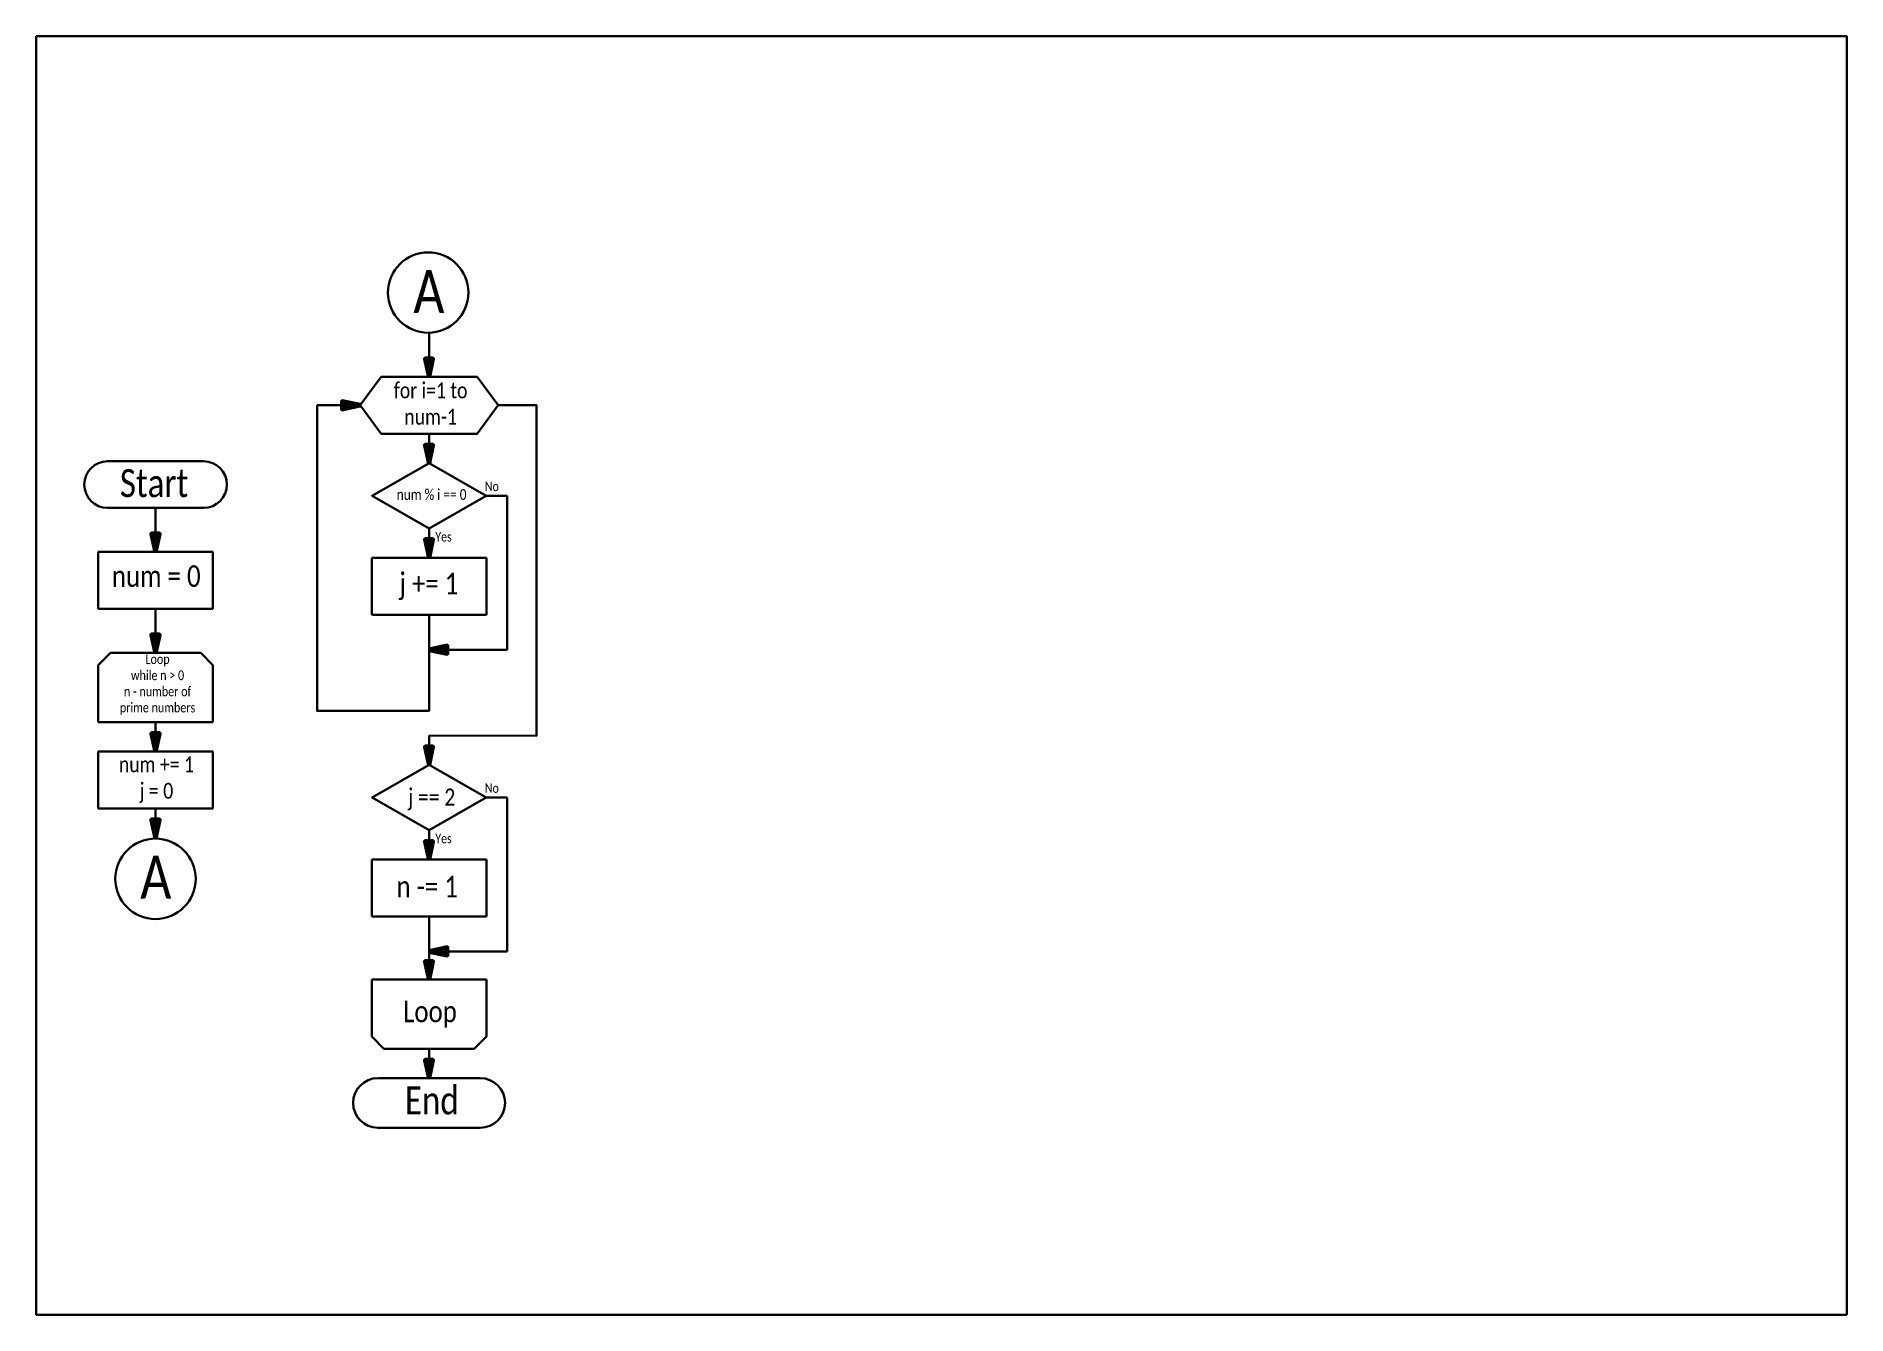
# Model space of a CAD drawing. Header units: millimetres. Extents: x -57 to 784, y 6 to 600.
import ezdxf

# ---------------------------------------------------------------- set-up
doc = ezdxf.new("R2010")
doc.units = ezdxf.units.MM
doc.layers.get('0').update_dxf_attribs({"lineweight": 35})
doc.layers.add('Format', color=7, linetype='Continuous', lineweight=70)
doc.layers.add('Tonk', color=7, linetype='Continuous', lineweight=35)
doc.styles.add('Calibri', font='calibri.ttf', dxfattribs={"width": 0.8})
pattern_1 = [(0, (-50.5334, 0.5446), (0, 6.985), [5.08, -1.905]), (90, (-50.5334, 0.5446), (-6.985, 4e-16), [5.08, -1.905])]

msp = doc.modelspace()

# ---------------------------------------------------------------- hatches: boundary and pattern name
h = msp.add_hatch()
h.set_pattern_fill('ANGLE', color=256)
h.set_pattern_definition([(0, (-209.8256, 14.222), (0, 6.985), [5.08, -1.905]), (90, (-209.8256, 14.222), (-6.985, 4e-16), [5.08, -1.905])])
h.paths.add_polyline_path([(163.19, 521.68, 0.414214), (162.19, 520.68), (163.19, 520.68)])
h.paths.add_polyline_path([(163.19, 521.68), (163.19, 519.68, 0.414214), (164.19, 520.68, 0.414214)])
h.paths.add_polyline_path([(163.19, 520.68), (162.19, 520.68, 0.414214), (163.19, 519.68)])
h = msp.add_hatch()
h.set_pattern_fill('ANGLE', color=256)
h.set_pattern_definition(pattern_1)
h.paths.add_polyline_path([(162.19, 520.68), (164.19, 520.68, 1)])
h.paths.add_polyline_path([(163.19, 520.68), (162.19, 520.68, 0.414214), (163.19, 519.68)])
h.paths.add_polyline_path([(164.19, 520.68), (163.19, 520.68), (163.19, 519.68, 0.414214)])
h = msp.add_hatch()
h.set_pattern_fill('ANGLE', color=256)
h.set_pattern_definition(pattern_1)
h.paths.add_polyline_path([(162.19, 520.68), (164.19, 520.68, 1)])
h.paths.add_polyline_path([(163.19, 520.68), (162.19, 520.68, 0.414214), (163.19, 519.68)])
h.paths.add_polyline_path([(164.19, 520.68), (163.19, 520.68), (163.19, 519.68, 0.414214)])
h = msp.add_hatch()
h.set_pattern_fill('ANGLE', color=256)
h.set_pattern_definition(pattern_1)
h.paths.add_polyline_path([(322.48, 508, 0.414214), (321.48, 507), (322.48, 507)])
h.paths.add_polyline_path([(322.48, 508), (322.48, 506, 0.414214), (323.48, 507, 0.414214)])
h.paths.add_polyline_path([(322.48, 507), (321.48, 507, 0.414214), (322.48, 506)])
h = msp.add_hatch()
h.set_pattern_fill('ANGLE', color=256)
h.set_pattern_definition(pattern_1)
h.paths.add_polyline_path([(322.48, 508, 0.414214), (321.48, 507), (322.48, 507)])
h.paths.add_polyline_path([(322.48, 508), (322.48, 506, 0.414214), (323.48, 507, 0.414214)])
h.paths.add_polyline_path([(322.48, 507), (321.48, 507, 0.414214), (322.48, 506)])
h = msp.add_hatch()
h.set_pattern_fill('ANGLE', color=256)
h.set_pattern_definition([(0, (31.8485, -201.041), (0, 6.985), [5.08, -1.905]), (90, (31.8485, -201.041), (-6.985, 4e-16), [5.08, -1.905])])
h.paths.add_polyline_path([(244.57, 319.09), (246.57, 319.09, 1)])
h.paths.add_polyline_path([(245.57, 319.09), (244.57, 319.09, 0.414214), (245.57, 318.09)])
h.paths.add_polyline_path([(246.57, 319.09), (245.57, 319.09), (245.57, 318.09, 0.414214)])
h = msp.add_hatch()
h.set_pattern_fill('ANGLE', color=256)
h.set_pattern_definition([(0, (-68.484, -241.0816), (0, 6.985), [5.08, -1.905]), (90, (-68.484, -241.0816), (-6.985, 4e-16), [5.08, -1.905])])
h.paths.add_polyline_path([(304.53, 266.37, 0.414214), (303.53, 265.37), (304.53, 265.37)])
h.paths.add_polyline_path([(304.53, 266.37), (304.53, 264.37, 0.414214), (305.53, 265.37, 0.414214)])
h.paths.add_polyline_path([(304.53, 265.37), (303.53, 265.37, 0.414214), (304.53, 264.37)])
at = {"layer": 'Format'}
h = msp.add_hatch(color=256, dxfattribs=at)
h.dxf.hatch_style = 1
h.paths.add_polyline_path([(127.47, 449.82), (123.86, 449.82), (125.72, 441.41)])
h = msp.add_hatch(color=256, dxfattribs=at)
h.dxf.hatch_style = 1
h.paths.add_polyline_path([(85.31, 429.9), (85.31, 426.3), (93.72, 428.16)])
h = msp.add_hatch(color=256, dxfattribs=at)
h.dxf.hatch_style = 1
h.paths.add_polyline_path([(127.47, 409.7), (123.86, 409.7), (125.72, 401.28)])
h = msp.add_hatch(color=256, dxfattribs=at)
h.dxf.hatch_style = 1
h.paths.add_polyline_path([(0.42, 368.48), (-3.19, 368.48), (-1.33, 360.07)])
h = msp.add_hatch(color=256, dxfattribs=at)
h.dxf.hatch_style = 1
h.paths.add_polyline_path([(127.47, 365.75), (123.86, 365.75), (125.72, 357.33)])
h = msp.add_hatch(color=256, dxfattribs=at)
h.dxf.hatch_style = 1
h.paths.add_polyline_path([(0.42, 321.54), (-3.19, 321.54), (-1.33, 313.12)])
h = msp.add_hatch(color=256, dxfattribs=at)
h.dxf.hatch_style = 1
h.paths.add_polyline_path([(134.14, 312.81), (134.14, 316.41), (125.72, 314.55)])
h = msp.add_hatch(color=256, dxfattribs=at)
h.dxf.hatch_style = 1
h.paths.add_polyline_path([(0.42, 275.76), (-3.19, 275.76), (-1.33, 267.34)])
h = msp.add_hatch(color=256, dxfattribs=at)
h.dxf.hatch_style = 1
h.paths.add_polyline_path([(127.47, 269.53), (123.86, 269.53), (125.72, 261.11)])
h = msp.add_hatch(color=256, dxfattribs=at)
h.dxf.hatch_style = 1
h.paths.add_polyline_path([(0.42, 235.63), (-3.19, 235.63), (-1.33, 227.22)])
h = msp.add_hatch(color=256, dxfattribs=at)
h.dxf.hatch_style = 1
h.paths.add_polyline_path([(127.47, 225.58), (123.86, 225.58), (125.72, 217.16)])
h = msp.add_hatch(color=256, dxfattribs=at)
h.dxf.hatch_style = 1
h.paths.add_polyline_path([(127.47, 169.78), (123.86, 169.78), (125.72, 161.37)])
h = msp.add_hatch(color=256, dxfattribs=at)
h.dxf.hatch_style = 1
h.paths.add_polyline_path([(134.14, 172.64), (134.14, 176.25), (125.72, 174.38)])
h = msp.add_hatch(color=256, dxfattribs=at)
h.dxf.hatch_style = 1
h.paths.add_polyline_path([(127.47, 124), (123.86, 124), (125.72, 115.59)])

# ---------------------------------------------------------------- linework, layer by layer
at = {"lineweight": 35}
msp.add_line((784.23, 599.64), (784.23, 5.64), dxfattribs=at)
for p, q in [((93.72, 428.16), (73.69, 428.16)), ((162, 386.18), (162, 314.55)), ((-27.99, 307.47), (-22.33, 313.12)), ((-22.33, 313.12), (19.68, 313.12)), ((25.33, 307.47), (19.68, 313.12)), ((162, 314.55), (125.72, 314.55)), ((162, 246.01), (162, 174.38)), ((162, 174.38), (125.72, 174.38)), ((99.06, 134.88), (104.72, 129.22)), ((152.39, 134.88), (146.73, 129.22)), ((104.72, 129.22), (146.73, 129.22))]:
    msp.add_line(p, q)
for points in [[(125.72, 330.84), (125.72, 286.17), (73.69, 286.17), (73.69, 428.16)], [(157.73, 428.16), (175.64, 428.16), (175.64, 274.61), (125.72, 274.75)]]:
    msp.add_lwpolyline(points)
for centre in [(125.31, 480.53), (-1.37, 208.16)]:
    msp.add_circle(centre, 18.68)
at = {"layer": 'Format', "lineweight": 35}
for p, q in [((784.23, 599.64), (-56.77, 599.64)), ((-56.77, 599.64), (-56.77, 5.64)), ((-56.77, 5.64), (784.23, 5.64))]:
    msp.add_line(p, q, dxfattribs=at)
at = {"layer": 'Format'}
for points in [[(125.72, 441.41), (127.47, 449.82), (123.86, 449.82)], [(93.72, 428.16), (85.31, 429.9), (85.31, 426.3)], [(125.72, 401.28), (127.47, 409.7), (123.86, 409.7)], [(-1.33, 360.07), (0.42, 368.48), (-3.19, 368.48)], [(125.72, 357.33), (127.47, 365.75), (123.86, 365.75)], [(-1.33, 313.12), (0.42, 321.54), (-3.19, 321.54)], [(125.72, 314.55), (134.14, 312.81), (134.14, 316.41)], [(-1.33, 267.34), (0.42, 275.76), (-3.19, 275.76)], [(125.72, 261.11), (127.47, 269.53), (123.86, 269.53)], [(-1.33, 227.22), (0.42, 235.63), (-3.19, 235.63)], [(125.72, 217.16), (127.47, 225.58), (123.86, 225.58)], [(125.72, 161.37), (127.47, 169.78), (123.86, 169.78)], [(125.72, 174.38), (134.14, 172.64), (134.14, 176.25)], [(125.72, 115.59), (127.47, 124), (123.86, 124)]]:
    msp.add_lwpolyline(points, close=True, dxfattribs=at)
at = {"layer": 'Tonk'}
for p, q in [((125.72, 461.85), (125.72, 455.04)), ((125.72, 455.04), (125.72, 448.22)), ((125.72, 448.22), (125.72, 441.41)), ((103.41, 441.41), (93.72, 428.16)), ((103.41, 441.41), (148.03, 441.41)), ((148.03, 441.41), (157.73, 428.16)), ((93.72, 428.16), (103.41, 414.91)), ((157.73, 428.16), (148.03, 414.91)), ((103.41, 414.91), (148.03, 414.91)), ((125.72, 414.91), (125.72, 408.1)), ((125.72, 408.1), (125.72, 401.28)), ((125.72, 408.1), (125.72, 401.28)), ((125.72, 408.1), (125.72, 401.28)), ((-23.64, 402.17), (20.98, 402.17)), ((-23.64, 380.51), (20.98, 380.51)), ((-1.33, 380.51), (-1.33, 373.7)), ((162, 386.18), (152.21, 386.18)), ((-1.33, 373.7), (-1.33, 366.88)), ((125.72, 361.17), (125.72, 370.96)), ((125.72, 370.96), (125.72, 364.15)), ((125.72, 370.96), (125.72, 364.15)), ((-1.33, 366.88), (-1.33, 360.07)), ((125.72, 364.15), (125.72, 357.33)), ((125.72, 364.15), (125.72, 357.33)), ((-27.99, 360.07), (25.33, 360.07)), ((-27.99, 360.07), (-27.99, 333.57)), ((25.33, 360.07), (25.33, 333.57)), ((99.06, 357.33), (152.39, 357.33)), ((99.06, 357.33), (99.06, 330.84)), ((152.39, 357.33), (152.39, 330.84)), ((-27.99, 333.57), (25.33, 333.57)), ((-1.33, 333.57), (-1.33, 326.76)), ((99.06, 330.84), (152.39, 330.84)), ((-1.33, 326.76), (-1.33, 319.94)), ((-1.33, 319.94), (-1.33, 313.12)), ((-27.99, 307.47), (-27.99, 280.97)), ((25.33, 307.47), (25.33, 280.97)), ((-27.99, 280.97), (25.33, 280.97)), ((-1.33, 280.97), (-1.33, 274.16)), ((-1.33, 274.16), (-1.33, 267.34)), ((-1.33, 274.16), (-1.33, 267.34)), ((125.72, 274.75), (125.72, 267.93)), ((-27.99, 267.34), (25.33, 267.34)), ((-27.99, 267.34), (-27.99, 240.85)), ((25.33, 267.34), (25.33, 240.85)), ((125.72, 267.93), (125.72, 261.11)), ((125.72, 267.93), (125.72, 261.11)), ((125.72, 267.93), (125.72, 261.11)), ((162, 246.01), (152.21, 246.01)), ((-27.99, 240.85), (25.33, 240.85)), ((-1.33, 240.85), (-1.33, 234.03)), ((-1.33, 234.03), (-1.33, 227.22)), ((-1.33, 234.03), (-1.33, 227.22)), ((125.72, 221.01), (125.72, 230.79)), ((125.72, 230.79), (125.72, 223.98)), ((125.72, 230.79), (125.72, 223.98)), ((125.72, 223.98), (125.72, 217.16)), ((125.72, 223.98), (125.72, 217.16)), ((99.06, 217.16), (152.39, 217.16)), ((99.06, 217.16), (99.06, 190.67)), ((152.39, 217.16), (152.39, 190.67)), ((99.06, 190.67), (152.39, 190.67)), ((125.72, 190.67), (125.72, 168.18)), ((99.06, 161.37), (152.39, 161.37)), ((99.06, 134.88), (99.06, 161.37)), ((125.72, 161.37), (125.72, 168.18)), ((152.39, 134.88), (152.39, 161.37)), ((125.72, 129.22), (125.72, 122.4)), ((125.72, 122.4), (125.72, 115.59)), ((125.72, 122.4), (125.72, 115.59)), ((125.72, 122.4), (125.72, 115.59)), ((101.95, 115.59), (149.5, 115.59)), ((101.95, 92.51), (149.5, 92.51))]:
    msp.add_line(p, q, dxfattribs=at)
for points in [[(152.21, 386.18), (125.72, 401.28), (99.24, 386.18), (125.72, 370.96)], [(152.21, 246.01), (125.72, 261.11), (99.24, 246.01), (125.72, 230.79)]]:
    msp.add_lwpolyline(points, close=True, dxfattribs=at)
for centre, radius, start, end in [((-23.64, 391.34), 10.83, 90, 270), ((20.98, 391.34), 10.83, 270, 90), ((101.95, 104.05), 11.54, 90, 270), ((149.5, 104.05), 11.54, 270, 90)]:
    msp.add_arc(centre, radius, start, end, dxfattribs=at)

# ---------------------------------------------------------------- texts
at = {"char_height": 20, "attachment_point": 1, "style": 'Calibri'}
for insert in [(118.41, 491.04), (-8.44, 218.99)]:
    msp.add_mtext_dynamic_manual_height_columns('А', width=37.7832, gutter_width=12.5, heights=[0], dxfattribs=dict(at, insert=insert))
at = {"layer": 'Tonk', "style": 'Calibri'}
for s, width, gutter_width, heights, insert, char_height, attachment_point in [('\\pxqc;for i=1 to num-1 ', 56.8952, 29.43, [24.81], (97.98, 438.78), 7.3582, 1), ('Start', 46.2631, 29.43, [0], (-17.89, 398.51), 13, 1), ('\\pxqc;num % i == 0', 46.2631, 29.43, [0], (103.76, 389.22), 5, 1), ('No', 46.2631, 29.43, [0], (151.66, 392.72), 4.415, 1), ('Yes', 46.2631, 29.43, [0], (128.63, 369.29), 4.415, 1), ('\\pxqc;num = 0', 49.3238, 29.43, [30.52], (-1.01, 348.76), 10, 5), ('j += 1', 49.3525, 29.43, [43.89], (111.94, 350.35), 10, 1), ('\\pxqc;Loop\\Pwhile n > 0^Jn - number of \\Pprime numbers', 68.3563, 29.43, [33.56], (-34.58, 312.49), 4.5, 1), ('\\pxqc;num += 1\\Pj = 0', 61.8822, 29.43, [53.12], (-0.91, 254.23), 7.3582, 5), ('No', 46.2631, 29.43, [0], (151.66, 252.55), 4.415, 1), ('\\pxqc;j == 2', 46.2631, 29.43, [0], (103.79, 250.14), 8, 1), ('Yes', 46.2631, 29.43, [0], (128.63, 229.12), 4.415, 1), ('n -= 1', 49.3525, 29.43, [43.89], (110.6, 209.58), 10, 1), ('Loop', 46.2631, 29.43, [0], (113.65, 151.56), 10, 1), ('End', 49.2986, 31.36, [0], (114.5, 111.72), 13, 1)]:
    msp.add_mtext_dynamic_manual_height_columns(s, width=width, gutter_width=gutter_width, heights=heights, dxfattribs=dict(at, insert=insert, char_height=char_height, attachment_point=attachment_point))

doc.saveas('drawing.dxf')
